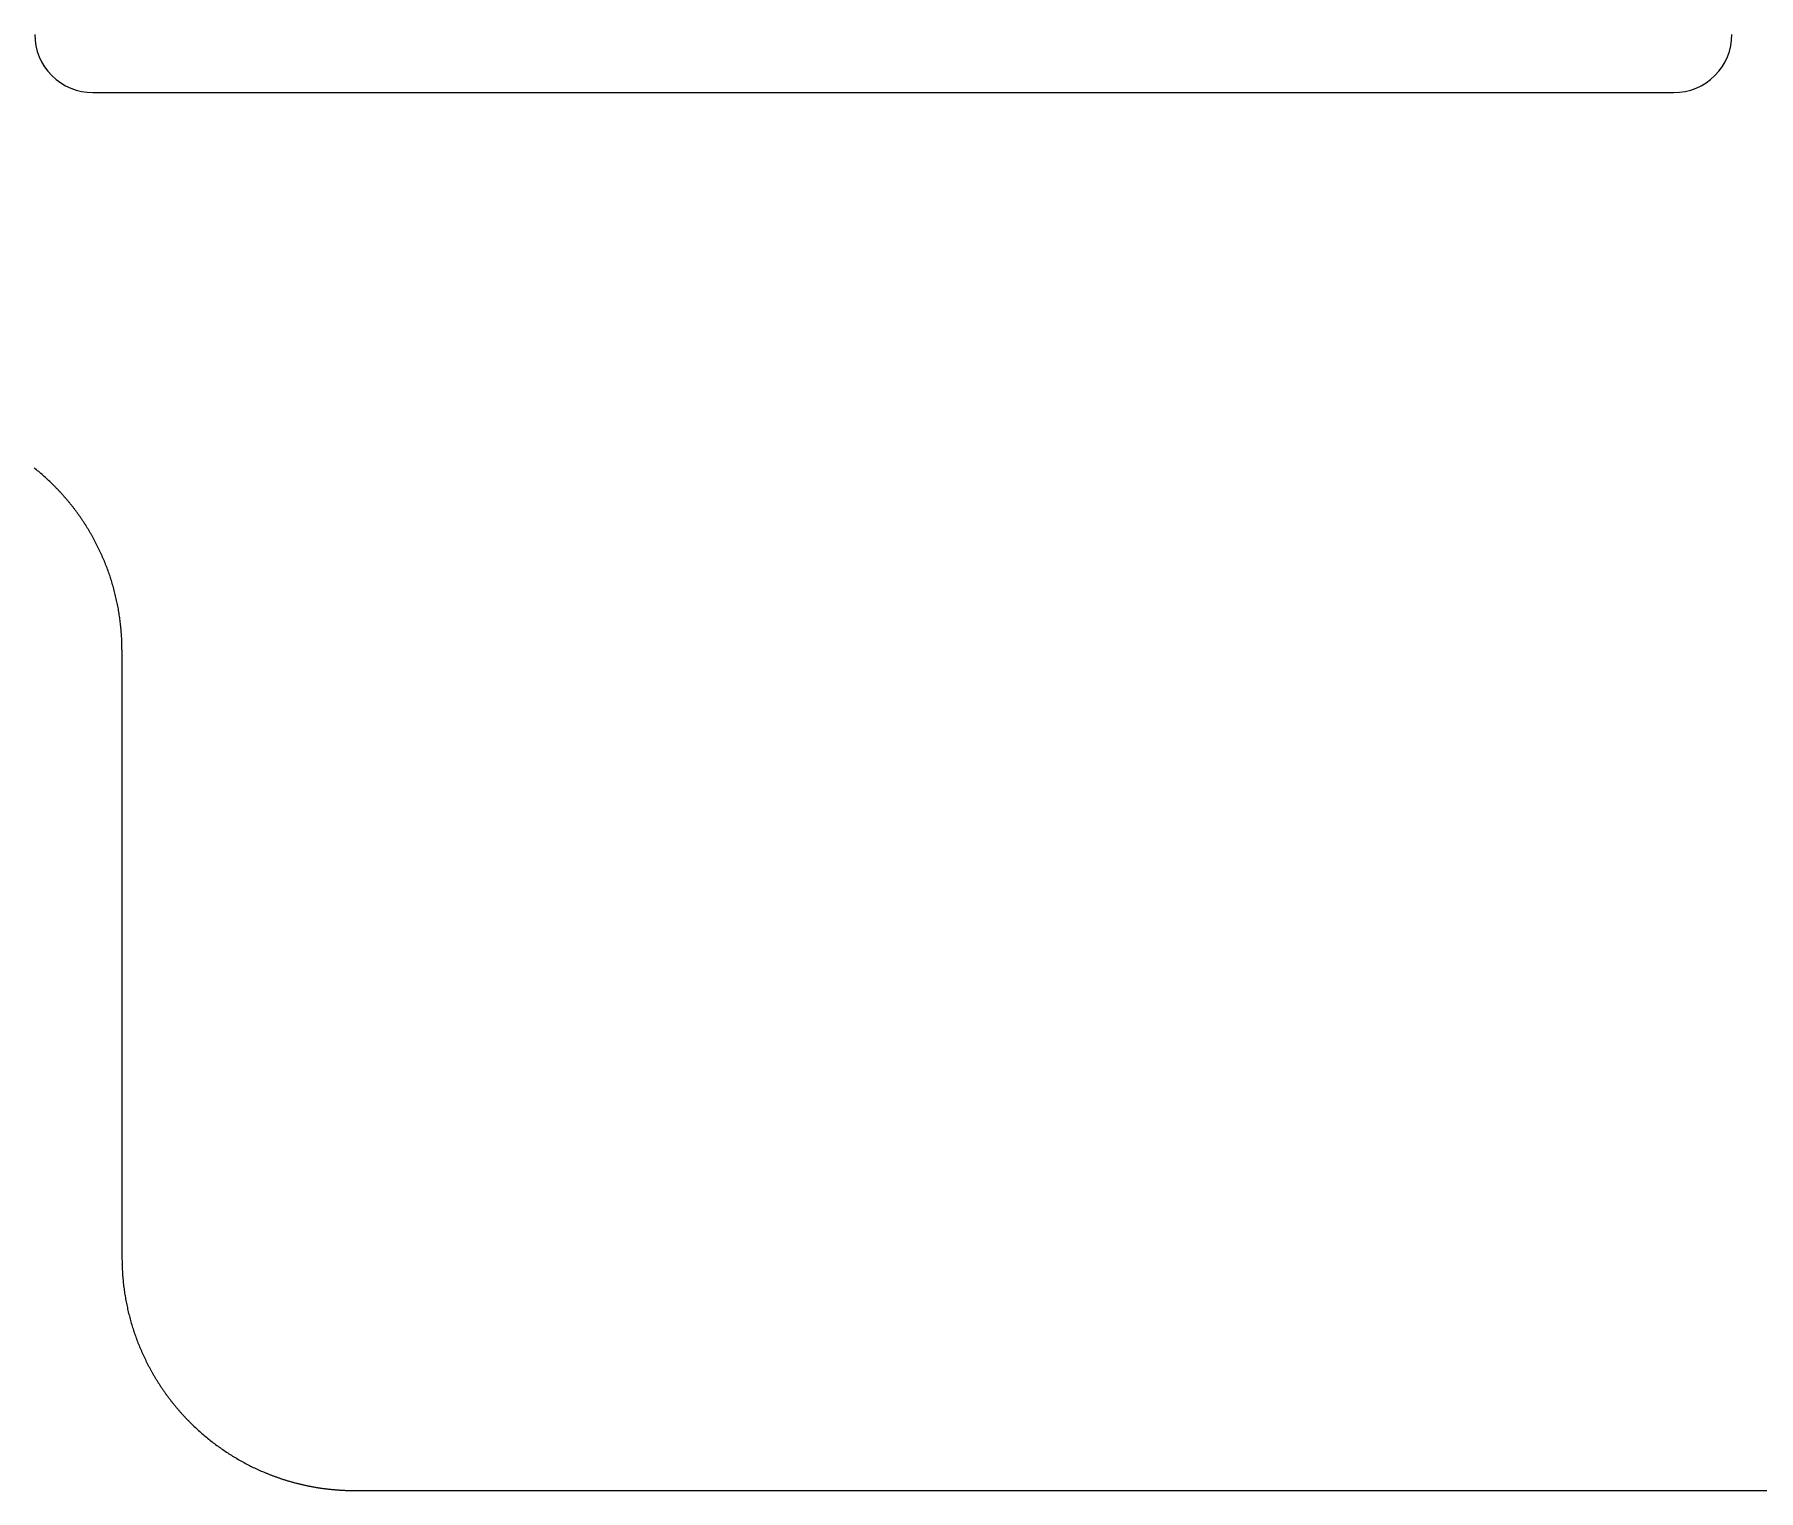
# Model space of a CAD drawing. Header units: millimetres. Extents: x -10 to 277, y -95 to 18.
# Drawn here: x 230.82 to 245.65, y -95.23 to -82.7 of the extents above; entities that cross this region are included whole.
import ezdxf

# ---------------------------------------------------------------- set-up
doc = ezdxf.new("R2010")
doc.units = ezdxf.units.MM
doc.header["$MEASUREMENT"] = 0
doc.layers.add('Edge.Cuts', color=53, linetype='CONTINUOUS')

msp = doc.modelspace()

# ---------------------------------------------------------------- linework, layer by layer
at = {"layer": 'Edge.Cuts', "linetype": 'Continuous'}
for p, q in [((231.325, -83.2), (244.925, -83.2)), ((230.829289, -86.436809), (230.819416, -86.42891)), ((230.839113, -86.44477), (230.829289, -86.436809)), ((230.848885, -86.452794), (230.839113, -86.44477)), ((230.858607, -86.460879), (230.848885, -86.452794)), ((230.868278, -86.469026), (230.858607, -86.460879)), ((230.877898, -86.477234), (230.868278, -86.469026)), ((230.887466, -86.485503), (230.877898, -86.477234)), ((230.896982, -86.493832), (230.887466, -86.485503)), ((230.906445, -86.502222), (230.896982, -86.493832)), ((230.915855, -86.510672), (230.906445, -86.502222)), ((230.925213, -86.519182), (230.915855, -86.510672)), ((230.934517, -86.527751), (230.925213, -86.519182)), ((230.943767, -86.53638), (230.934517, -86.527751)), ((230.952963, -86.545067), (230.943767, -86.53638)), ((230.962104, -86.553813), (230.952963, -86.545067)), ((230.971191, -86.562618), (230.962104, -86.553813)), ((230.980223, -86.57148), (230.971191, -86.562618)), ((230.9892, -86.5804), (230.980223, -86.57148)), ((230.990831, -86.582033), (230.9892, -86.5804)), ((230.995296, -86.586523), (230.990831, -86.582033)), ((230.999746, -86.591025), (230.995296, -86.586523)), ((231.004182, -86.595542), (230.999746, -86.591025)), ((231.008602, -86.600072), (231.004182, -86.595542)), ((231.013009, -86.604616), (231.008602, -86.600072)), ((231.0174, -86.609174), (231.013009, -86.604616)), ((231.021778, -86.613746), (231.0174, -86.609174)), ((231.02614, -86.61833), (231.021778, -86.613746)), ((231.030489, -86.622929), (231.02614, -86.61833)), ((231.034821, -86.627541), (231.030489, -86.622929)), ((231.03914, -86.632167), (231.034821, -86.627541)), ((231.043443, -86.636806), (231.03914, -86.632167)), ((231.047733, -86.641459), (231.043443, -86.636806)), ((231.052006, -86.646125), (231.047733, -86.641459)), ((231.056265, -86.650804), (231.052006, -86.646125)), ((231.060509, -86.655496), (231.056265, -86.650804)), ((231.064738, -86.660203), (231.060509, -86.655496)), ((231.068952, -86.664922), (231.064738, -86.660203)), ((231.073151, -86.669654), (231.068952, -86.664922)), ((231.077335, -86.674399), (231.073151, -86.669654)), ((231.081504, -86.679158), (231.077335, -86.674399)), ((231.085657, -86.683929), (231.081504, -86.679158)), ((231.089796, -86.688714), (231.085657, -86.683929)), ((231.093918, -86.693511), (231.089796, -86.688714)), ((231.098027, -86.698322), (231.093918, -86.693511)), ((231.102119, -86.703145), (231.098027, -86.698322)), ((231.106196, -86.707982), (231.102119, -86.703145)), ((231.110258, -86.71283), (231.106196, -86.707982)), ((231.114304, -86.717693), (231.110258, -86.71283)), ((231.118335, -86.722566), (231.114304, -86.717693)), ((231.122351, -86.727454), (231.118335, -86.722566)), ((231.12635, -86.732353), (231.122351, -86.727454)), ((231.130335, -86.737266), (231.12635, -86.732353)), ((231.134303, -86.74219), (231.130335, -86.737266)), ((231.138256, -86.747128), (231.134303, -86.74219)), ((231.142193, -86.752077), (231.138256, -86.747128)), ((231.146115, -86.75704), (231.142193, -86.752077)), ((231.150021, -86.762014), (231.146115, -86.75704)), ((231.153911, -86.767001), (231.150021, -86.762014)), ((231.157785, -86.771999), (231.153911, -86.767001)), ((231.161644, -86.777011), (231.157785, -86.771999)), ((231.165486, -86.782034), (231.161644, -86.777011)), ((231.169313, -86.787069), (231.165486, -86.782034)), ((231.173123, -86.792116), (231.169313, -86.787069)), ((231.176918, -86.797176), (231.173123, -86.792116)), ((231.180696, -86.802247), (231.176918, -86.797176)), ((231.184459, -86.807331), (231.180696, -86.802247)), ((231.188205, -86.812426), (231.184459, -86.807331)), ((231.191936, -86.817533), (231.188205, -86.812426)), ((231.19565, -86.822652), (231.191936, -86.817533)), ((231.199348, -86.827783), (231.19565, -86.822652)), ((231.203029, -86.832924), (231.199348, -86.827783)), ((231.206695, -86.838079), (231.203029, -86.832924)), ((231.210343, -86.843244), (231.206695, -86.838079)), ((231.213976, -86.848421), (231.210343, -86.843244)), ((231.217592, -86.853609), (231.213976, -86.848421)), ((231.221192, -86.858809), (231.217592, -86.853609)), ((231.224775, -86.86402), (231.221192, -86.858809)), ((231.228343, -86.869243), (231.224775, -86.86402)), ((231.231893, -86.874476), (231.228343, -86.869243)), ((231.235427, -86.879721), (231.231893, -86.874476)), ((231.238944, -86.884977), (231.235427, -86.879721)), ((231.242444, -86.890245), (231.238944, -86.884977)), ((231.245928, -86.895523), (231.242444, -86.890245)), ((231.249396, -86.900813), (231.245928, -86.895523)), ((231.252846, -86.906113), (231.249396, -86.900813)), ((231.25628, -86.911424), (231.252846, -86.906113)), ((231.259696, -86.916746), (231.25628, -86.911424)), ((231.263097, -86.922079), (231.259696, -86.916746)), ((231.26648, -86.927422), (231.263097, -86.922079)), ((231.269846, -86.932777), (231.26648, -86.927422)), ((231.273195, -86.938142), (231.269846, -86.932777)), ((231.276528, -86.943518), (231.273195, -86.938142)), ((231.279843, -86.948904), (231.276528, -86.943518)), ((231.283142, -86.954301), (231.279843, -86.948904)), ((231.286423, -86.959707), (231.283142, -86.954301)), ((231.289687, -86.965125), (231.286423, -86.959707)), ((231.292934, -86.970553), (231.289687, -86.965125)), ((231.296164, -86.975991), (231.292934, -86.970553)), ((231.299376, -86.981439), (231.296164, -86.975991)), ((231.302572, -86.986898), (231.299376, -86.981439)), ((231.30575, -86.992366), (231.302572, -86.986898)), ((231.308911, -86.997845), (231.30575, -86.992366)), ((231.312055, -87.003333), (231.308911, -86.997845)), ((231.315181, -87.008832), (231.312055, -87.003333)), ((231.31829, -87.01434), (231.315181, -87.008832)), ((231.321381, -87.019859), (231.31829, -87.01434)), ((231.324455, -87.025387), (231.321381, -87.019859)), ((231.327512, -87.030925), (231.324455, -87.025387)), ((231.33055, -87.036472), (231.327512, -87.030925)), ((231.333572, -87.042029), (231.33055, -87.036472)), ((231.336576, -87.047596), (231.333572, -87.042029)), ((231.339562, -87.053172), (231.336576, -87.047596)), ((231.34253, -87.058757), (231.339562, -87.053172)), ((231.345482, -87.064353), (231.34253, -87.058757)), ((231.348415, -87.069957), (231.345482, -87.064353)), ((231.35133, -87.07557), (231.348415, -87.069957)), ((231.354228, -87.081193), (231.35133, -87.07557)), ((231.357108, -87.086825), (231.354228, -87.081193)), ((231.35997, -87.092466), (231.357108, -87.086825)), ((231.362815, -87.098116), (231.35997, -87.092466)), ((231.365641, -87.103775), (231.362815, -87.098116)), ((231.36845, -87.109443), (231.365641, -87.103775)), ((231.37124, -87.11512), (231.36845, -87.109443)), ((231.374013, -87.120806), (231.37124, -87.11512)), ((231.376767, -87.1265), (231.374013, -87.120806)), ((231.379504, -87.132203), (231.376767, -87.1265)), ((231.382223, -87.137915), (231.379504, -87.132203)), ((231.384923, -87.143635), (231.382223, -87.137915)), ((231.387606, -87.149364), (231.384923, -87.143635)), ((231.39027, -87.155101), (231.387606, -87.149364)), ((231.392916, -87.160847), (231.39027, -87.155101)), ((231.395544, -87.166601), (231.392916, -87.160847)), ((231.398154, -87.172363), (231.395544, -87.166601)), ((231.400746, -87.178134), (231.398154, -87.172363)), ((231.403319, -87.183912), (231.400746, -87.178134)), ((231.405874, -87.189699), (231.403319, -87.183912)), ((231.408411, -87.195494), (231.405874, -87.189699)), ((231.410929, -87.201297), (231.408411, -87.195494)), ((231.413429, -87.207108), (231.410929, -87.201297)), ((231.415911, -87.212926), (231.413429, -87.207108)), ((231.418374, -87.218753), (231.415911, -87.212926)), ((231.420819, -87.224587), (231.418374, -87.218753)), ((231.423245, -87.230429), (231.420819, -87.224587)), ((231.428042, -87.242135), (231.423245, -87.230429)), ((231.432765, -87.253872), (231.428042, -87.242135)), ((231.437414, -87.265638), (231.432765, -87.253872)), ((231.441988, -87.277433), (231.437414, -87.265638)), ((231.446487, -87.289256), (231.441988, -87.277433)), ((231.450912, -87.301108), (231.446487, -87.289256)), ((231.455261, -87.312987), (231.450912, -87.301108)), ((231.459535, -87.324894), (231.455261, -87.312987)), ((231.463734, -87.336827), (231.459535, -87.324894)), ((231.467857, -87.348786), (231.463734, -87.336827)), ((231.471904, -87.360771), (231.467857, -87.348786)), ((231.475875, -87.372781), (231.471904, -87.360771)), ((231.479771, -87.384815), (231.475875, -87.372781)), ((231.48359, -87.396874), (231.479771, -87.384815)), ((231.487332, -87.408956), (231.48359, -87.396874)), ((231.490998, -87.421062), (231.487332, -87.408956)), ((231.494587, -87.43319), (231.490998, -87.421062)), ((231.4981, -87.445341), (231.494587, -87.43319)), ((231.501535, -87.457513), (231.4981, -87.445341)), ((231.504894, -87.469706), (231.501535, -87.457513)), ((231.508175, -87.48192), (231.504894, -87.469706)), ((231.511379, -87.494154), (231.508175, -87.48192)), ((231.514505, -87.506409), (231.511379, -87.494154)), ((231.517553, -87.518682), (231.514505, -87.506409)), ((231.520524, -87.530974), (231.517553, -87.518682)), ((231.523417, -87.543284), (231.520524, -87.530974)), ((231.526232, -87.555612), (231.523417, -87.543284)), ((231.528969, -87.567958), (231.526232, -87.555612)), ((231.531628, -87.58032), (231.528969, -87.567958)), ((231.534208, -87.592698), (231.531628, -87.58032)), ((231.53671, -87.605093), (231.534208, -87.592698)), ((231.539134, -87.617502), (231.53671, -87.605093)), ((231.541479, -87.629927), (231.539134, -87.617502)), ((231.543745, -87.642366), (231.541479, -87.629927)), ((231.545933, -87.654819), (231.543745, -87.642366)), ((231.548041, -87.667285), (231.545933, -87.654819)), ((231.550071, -87.679764), (231.548041, -87.667285)), ((231.552022, -87.692256), (231.550071, -87.679764)), ((231.553894, -87.70476), (231.552022, -87.692256)), ((231.555686, -87.717275), (231.553894, -87.70476)), ((231.5574, -87.729802), (231.555686, -87.717275)), ((231.559034, -87.742339), (231.5574, -87.729802)), ((231.560589, -87.754886), (231.559034, -87.742339)), ((231.562064, -87.767443), (231.560589, -87.754886)), ((231.56346, -87.780008), (231.562064, -87.767443)), ((231.564777, -87.792583), (231.56346, -87.780008)), ((231.566014, -87.805166), (231.564777, -87.792583)), ((231.567171, -87.817757), (231.566014, -87.805166)), ((231.568249, -87.830355), (231.567171, -87.817757)), ((231.569247, -87.84296), (231.568249, -87.830355)), ((231.570166, -87.855572), (231.569247, -87.84296)), ((231.571004, -87.86819), (231.570166, -87.855572)), ((231.571763, -87.880813), (231.571004, -87.86819)), ((231.572442, -87.893441), (231.571763, -87.880813)), ((231.573042, -87.906074), (231.572442, -87.893441)), ((231.573561, -87.918711), (231.573042, -87.906074)), ((231.574001, -87.931352), (231.573561, -87.918711)), ((231.57436, -87.943997), (231.574001, -87.931352)), ((231.57464, -87.956644), (231.57436, -87.943997)), ((231.57484, -87.969294), (231.57464, -87.956644)), ((231.57496, -87.981946), (231.57484, -87.969294)), ((231.575, -87.9946), (231.57496, -87.981946)), ((231.575, -87.9946), (231.575, -93.226)), ((231.575, -93.226), (231.57504, -93.238654)), ((231.57504, -93.238654), (231.57516, -93.251306)), ((231.57516, -93.251306), (231.57536, -93.263956)), ((231.57536, -93.263956), (231.57564, -93.276603)), ((231.57564, -93.276603), (231.575999, -93.289248)), ((231.575999, -93.289248), (231.576439, -93.301889)), ((231.576439, -93.301889), (231.576958, -93.314526)), ((231.576958, -93.314526), (231.577558, -93.327159)), ((231.577558, -93.327159), (231.578237, -93.339787)), ((231.578237, -93.339787), (231.578996, -93.35241)), ((231.578996, -93.35241), (231.579834, -93.365028)), ((231.579834, -93.365028), (231.580753, -93.37764)), ((231.580753, -93.37764), (231.581751, -93.390245)), ((231.581751, -93.390245), (231.582829, -93.402843)), ((231.582829, -93.402843), (231.583986, -93.415434)), ((231.583986, -93.415434), (231.585223, -93.428017)), ((231.585223, -93.428017), (231.58654, -93.440592)), ((231.58654, -93.440592), (231.587936, -93.453157)), ((231.587936, -93.453157), (231.589411, -93.465714)), ((231.589411, -93.465714), (231.590966, -93.478261)), ((231.590966, -93.478261), (231.5926, -93.490798)), ((231.5926, -93.490798), (231.594314, -93.503325)), ((231.594314, -93.503325), (231.596106, -93.51584)), ((231.596106, -93.51584), (231.597978, -93.528344)), ((231.597978, -93.528344), (231.599929, -93.540836)), ((231.599929, -93.540836), (231.601959, -93.553315)), ((231.601959, -93.553315), (231.604067, -93.565781)), ((231.604067, -93.565781), (231.606255, -93.578234)), ((231.606255, -93.578234), (231.608521, -93.590673)), ((231.608521, -93.590673), (231.610866, -93.603098)), ((231.610866, -93.603098), (231.61329, -93.615507)), ((231.61329, -93.615507), (231.615792, -93.627902)), ((231.615792, -93.627902), (231.618372, -93.64028)), ((231.618372, -93.64028), (231.621031, -93.652642)), ((231.621031, -93.652642), (231.623768, -93.664988)), ((231.623768, -93.664988), (231.626583, -93.677316)), ((231.626583, -93.677316), (231.629476, -93.689626)), ((231.629476, -93.689626), (231.632447, -93.701918)), ((231.632447, -93.701918), (231.635495, -93.714191)), ((231.635495, -93.714191), (231.638621, -93.726446)), ((231.638621, -93.726446), (231.641825, -93.73868)), ((231.641825, -93.73868), (231.645106, -93.750894)), ((231.645106, -93.750894), (231.648465, -93.763087)), ((231.648465, -93.763087), (231.6519, -93.775259)), ((231.6519, -93.775259), (231.655413, -93.78741)), ((231.655413, -93.78741), (231.659002, -93.799538)), ((231.659002, -93.799538), (231.662668, -93.811644)), ((231.662668, -93.811644), (231.66641, -93.823726)), ((231.66641, -93.823726), (231.670229, -93.835785)), ((231.670229, -93.835785), (231.674125, -93.847819)), ((231.674125, -93.847819), (231.678096, -93.859829)), ((231.678096, -93.859829), (231.682143, -93.871814)), ((231.682143, -93.871814), (231.686266, -93.883773)), ((231.686266, -93.883773), (231.690465, -93.895706)), ((231.690465, -93.895706), (231.694739, -93.907613)), ((231.694739, -93.907613), (231.699088, -93.919492)), ((231.699088, -93.919492), (231.703513, -93.931344)), ((231.703513, -93.931344), (231.708012, -93.943167)), ((231.708012, -93.943167), (231.712586, -93.954962)), ((231.712586, -93.954962), (231.717235, -93.966728)), ((231.717235, -93.966728), (231.721958, -93.978465)), ((231.721958, -93.978465), (231.726755, -93.990171)), ((231.726755, -93.990171), (231.729181, -93.996013)), ((231.729181, -93.996013), (231.731626, -94.001847)), ((231.731626, -94.001847), (231.734089, -94.007674)), ((231.734089, -94.007674), (231.736571, -94.013492)), ((231.736571, -94.013492), (231.739071, -94.019303)), ((231.739071, -94.019303), (231.741589, -94.025106)), ((231.741589, -94.025106), (231.744126, -94.030901)), ((231.744126, -94.030901), (231.746681, -94.036688)), ((231.746681, -94.036688), (231.749254, -94.042466)), ((231.749254, -94.042466), (231.751846, -94.048237)), ((231.751846, -94.048237), (231.754456, -94.053999)), ((231.754456, -94.053999), (231.757084, -94.059753)), ((231.757084, -94.059753), (231.75973, -94.065499)), ((231.75973, -94.065499), (231.762394, -94.071236)), ((231.762394, -94.071236), (231.765077, -94.076965)), ((231.765077, -94.076965), (231.767777, -94.082685)), ((231.767777, -94.082685), (231.770496, -94.088397)), ((231.770496, -94.088397), (231.773233, -94.0941)), ((231.773233, -94.0941), (231.775987, -94.099794)), ((231.775987, -94.099794), (231.77876, -94.10548)), ((231.77876, -94.10548), (231.78155, -94.111157)), ((231.78155, -94.111157), (231.784359, -94.116825)), ((231.784359, -94.116825), (231.787185, -94.122484)), ((231.787185, -94.122484), (231.79003, -94.128134)), ((231.79003, -94.128134), (231.792892, -94.133775)), ((231.792892, -94.133775), (231.795772, -94.139407)), ((231.795772, -94.139407), (231.79867, -94.14503)), ((231.79867, -94.14503), (231.801585, -94.150643)), ((231.801585, -94.150643), (231.804518, -94.156247)), ((231.804518, -94.156247), (231.80747, -94.161843)), ((231.80747, -94.161843), (231.810438, -94.167428)), ((231.810438, -94.167428), (231.813424, -94.173004)), ((231.813424, -94.173004), (231.816428, -94.178571)), ((231.816428, -94.178571), (231.81945, -94.184128)), ((231.81945, -94.184128), (231.822488, -94.189675)), ((231.822488, -94.189675), (231.825545, -94.195213)), ((231.825545, -94.195213), (231.828619, -94.200741)), ((231.828619, -94.200741), (231.83171, -94.20626)), ((231.83171, -94.20626), (231.834819, -94.211768)), ((231.834819, -94.211768), (231.837945, -94.217267)), ((231.837945, -94.217267), (231.841089, -94.222755)), ((231.841089, -94.222755), (231.84425, -94.228234)), ((231.84425, -94.228234), (231.847428, -94.233702)), ((231.847428, -94.233702), (231.850624, -94.239161)), ((231.850624, -94.239161), (231.853836, -94.244609)), ((231.853836, -94.244609), (231.857066, -94.250047)), ((231.857066, -94.250047), (231.860313, -94.255475)), ((231.860313, -94.255475), (231.863577, -94.260893)), ((231.863577, -94.260893), (231.866858, -94.266299)), ((231.866858, -94.266299), (231.870157, -94.271696)), ((231.870157, -94.271696), (231.873472, -94.277082)), ((231.873472, -94.277082), (231.876805, -94.282458)), ((231.876805, -94.282458), (231.880154, -94.287823)), ((231.880154, -94.287823), (231.88352, -94.293178)), ((231.88352, -94.293178), (231.886903, -94.298521)), ((231.886903, -94.298521), (231.890304, -94.303854)), ((231.890304, -94.303854), (231.89372, -94.309176)), ((231.89372, -94.309176), (231.897154, -94.314487)), ((231.897154, -94.314487), (231.900604, -94.319787)), ((231.900604, -94.319787), (231.904072, -94.325077)), ((231.904072, -94.325077), (231.907556, -94.330355)), ((231.907556, -94.330355), (231.911056, -94.335623)), ((231.911056, -94.335623), (231.914573, -94.340879)), ((231.914573, -94.340879), (231.918107, -94.346124)), ((231.918107, -94.346124), (231.921657, -94.351357)), ((231.921657, -94.351357), (231.925225, -94.35658)), ((231.925225, -94.35658), (231.928808, -94.361791)), ((231.928808, -94.361791), (231.932408, -94.366991)), ((231.932408, -94.366991), (231.936024, -94.372179)), ((231.936024, -94.372179), (231.939657, -94.377356)), ((231.939657, -94.377356), (231.943305, -94.382521)), ((231.943305, -94.382521), (231.946971, -94.387676)), ((231.946971, -94.387676), (231.950652, -94.392817)), ((231.950652, -94.392817), (231.95435, -94.397948)), ((231.95435, -94.397948), (231.958064, -94.403067)), ((231.958064, -94.403067), (231.961795, -94.408174)), ((231.961795, -94.408174), (231.965541, -94.413269)), ((231.965541, -94.413269), (231.969304, -94.418353)), ((231.969304, -94.418353), (231.973082, -94.423424)), ((231.973082, -94.423424), (231.976877, -94.428484)), ((231.976877, -94.428484), (231.980687, -94.433531)), ((231.980687, -94.433531), (231.984514, -94.438566)), ((231.984514, -94.438566), (231.988356, -94.443589)), ((231.988356, -94.443589), (231.992215, -94.448601)), ((231.992215, -94.448601), (231.996089, -94.453599)), ((231.996089, -94.453599), (231.999979, -94.458586)), ((231.999979, -94.458586), (232.003885, -94.46356)), ((232.003885, -94.46356), (232.007807, -94.468523)), ((232.007807, -94.468523), (232.011744, -94.473472)), ((232.011744, -94.473472), (232.015697, -94.47841)), ((232.015697, -94.47841), (232.019665, -94.483334)), ((232.019665, -94.483334), (232.02365, -94.488247)), ((232.02365, -94.488247), (232.027649, -94.493146)), ((232.027649, -94.493146), (232.031665, -94.498034)), ((232.031665, -94.498034), (232.035696, -94.502907)), ((232.035696, -94.502907), (232.039742, -94.50777)), ((232.039742, -94.50777), (232.043804, -94.512618)), ((232.043804, -94.512618), (232.047881, -94.517455)), ((232.047881, -94.517455), (232.051973, -94.522278)), ((232.051973, -94.522278), (232.056082, -94.527089)), ((232.056082, -94.527089), (232.060204, -94.531886)), ((232.060204, -94.531886), (232.064343, -94.536671)), ((232.064343, -94.536671), (232.068496, -94.541442)), ((232.068496, -94.541442), (232.072665, -94.546201)), ((232.072665, -94.546201), (232.076849, -94.550946)), ((232.076849, -94.550946), (232.081048, -94.555678)), ((232.081048, -94.555678), (232.085262, -94.560397)), ((232.085262, -94.560397), (232.089491, -94.565104)), ((232.089491, -94.565104), (232.093735, -94.569796)), ((232.093735, -94.569796), (232.097994, -94.574475)), ((232.097994, -94.574475), (232.102267, -94.579141)), ((232.102267, -94.579141), (232.106557, -94.583794)), ((232.106557, -94.583794), (232.11086, -94.588433)), ((232.11086, -94.588433), (232.115179, -94.593059)), ((232.115179, -94.593059), (232.119511, -94.597671)), ((232.119511, -94.597671), (232.12386, -94.60227)), ((232.12386, -94.60227), (232.128222, -94.606854)), ((232.128222, -94.606854), (232.1326, -94.611426)), ((232.1326, -94.611426), (232.136991, -94.615984)), ((232.136991, -94.615984), (232.141398, -94.620528)), ((232.141398, -94.620528), (232.145818, -94.625058)), ((232.145818, -94.625058), (232.150254, -94.629575)), ((232.150254, -94.629575), (232.154704, -94.634077)), ((232.154704, -94.634077), (232.159169, -94.638567)), ((232.159169, -94.638567), (232.1608, -94.6402)), ((232.1608, -94.6402), (232.169777, -94.64912)), ((232.169777, -94.64912), (232.178809, -94.657982)), ((232.178809, -94.657982), (232.187896, -94.666787)), ((232.187896, -94.666787), (232.197037, -94.675533)), ((232.197037, -94.675533), (232.206233, -94.68422)), ((232.206233, -94.68422), (232.215483, -94.692849)), ((232.215483, -94.692849), (232.224787, -94.701418)), ((232.224787, -94.701418), (232.234145, -94.709928)), ((232.234145, -94.709928), (232.243555, -94.718378)), ((232.243555, -94.718378), (232.253018, -94.726768)), ((232.253018, -94.726768), (232.262534, -94.735097)), ((232.262534, -94.735097), (232.272102, -94.743366)), ((232.272102, -94.743366), (232.281722, -94.751574)), ((232.281722, -94.751574), (232.291393, -94.759721)), ((232.291393, -94.759721), (232.301115, -94.767806)), ((232.301115, -94.767806), (232.310887, -94.77583)), ((232.310887, -94.77583), (232.320711, -94.783791)), ((232.320711, -94.783791), (232.330584, -94.79169)), ((232.330584, -94.79169), (232.340507, -94.799526)), ((232.340507, -94.799526), (232.350479, -94.8073)), ((232.350479, -94.8073), (232.3605, -94.81501)), ((232.3605, -94.81501), (232.370569, -94.822656)), ((232.370569, -94.822656), (232.380687, -94.830239)), ((232.380687, -94.830239), (232.390852, -94.837757)), ((232.390852, -94.837757), (232.401065, -94.845211)), ((232.401065, -94.845211), (232.411325, -94.852601)), ((232.411325, -94.852601), (232.421632, -94.859925)), ((232.421632, -94.859925), (232.431984, -94.867184)), ((232.431984, -94.867184), (232.442383, -94.874378)), ((232.442383, -94.874378), (232.452827, -94.881506)), ((232.452827, -94.881506), (232.463316, -94.888567)), ((232.463316, -94.888567), (232.47385, -94.895563)), ((232.47385, -94.895563), (232.484428, -94.902491)), ((232.484428, -94.902491), (232.495049, -94.909353)), ((232.495049, -94.909353), (232.505714, -94.916148)), ((232.505714, -94.916148), (232.516422, -94.922875)), ((232.516422, -94.922875), (232.527173, -94.929534)), ((232.527173, -94.929534), (232.537966, -94.936126)), ((232.537966, -94.936126), (232.5488, -94.942649)), ((232.5488, -94.942649), (232.559676, -94.949104)), ((232.559676, -94.949104), (232.570592, -94.95549)), ((232.570592, -94.95549), (232.581549, -94.961806)), ((232.581549, -94.961806), (232.592546, -94.968054)), ((232.592546, -94.968054), (232.603583, -94.974232)), ((232.603583, -94.974232), (232.614658, -94.98034)), ((232.614658, -94.98034), (232.625772, -94.986379)), ((232.625772, -94.986379), (232.636925, -94.992347)), ((232.636925, -94.992347), (232.648115, -94.998244)), ((232.648115, -94.998244), (232.659342, -95.004071)), ((232.659342, -95.004071), (232.670606, -95.009826)), ((232.670606, -95.009826), (232.681907, -95.015511)), ((232.681907, -95.015511), (232.693243, -95.021124)), ((232.693243, -95.021124), (232.704615, -95.026665)), ((232.704615, -95.026665), (232.716022, -95.032134)), ((232.716022, -95.032134), (232.727463, -95.037531)), ((232.727463, -95.037531), (232.738939, -95.042856)), ((232.738939, -95.042856), (232.750448, -95.048108)), ((232.750448, -95.048108), (232.76199, -95.053287)), ((232.76199, -95.053287), (232.773564, -95.058394)), ((232.773564, -95.058394), (232.785171, -95.063427)), ((232.785171, -95.063427), (232.79681, -95.068386)), ((232.79681, -95.068386), (232.80848, -95.073272)), ((232.80848, -95.073272), (232.814326, -95.075687)), ((232.814326, -95.075687), (232.82018, -95.078084)), ((232.82018, -95.078084), (232.826042, -95.080462)), ((232.826042, -95.080462), (232.831911, -95.082822)), ((232.831911, -95.082822), (232.837787, -95.085163)), ((232.837787, -95.085163), (232.843671, -95.087486)), ((232.843671, -95.087486), (232.849562, -95.08979)), ((232.849562, -95.08979), (232.855461, -95.092075)), ((232.855461, -95.092075), (232.861367, -95.094342)), ((232.861367, -95.094342), (232.867279, -95.09659)), ((232.867279, -95.09659), (232.873199, -95.098819)), ((232.873199, -95.098819), (232.879126, -95.101029)), ((232.879126, -95.101029), (232.88506, -95.103221)), ((232.88506, -95.103221), (232.891001, -95.105394)), ((232.891001, -95.105394), (232.896948, -95.107548)), ((232.896948, -95.107548), (232.902903, -95.109684)), ((232.902903, -95.109684), (232.908864, -95.1118)), ((232.908864, -95.1118), (232.914832, -95.113898)), ((232.914832, -95.113898), (232.920806, -95.115976)), ((232.920806, -95.115976), (232.926787, -95.118036)), ((232.926787, -95.118036), (232.932774, -95.120077)), ((232.932774, -95.120077), (232.938768, -95.122099)), ((232.938768, -95.122099), (232.944768, -95.124102)), ((232.944768, -95.124102), (232.950774, -95.126086)), ((232.950774, -95.126086), (232.956786, -95.128051)), ((232.956786, -95.128051), (232.962805, -95.129997)), ((232.962805, -95.129997), (232.96883, -95.131924)), ((232.96883, -95.131924), (232.974861, -95.133832)), ((232.974861, -95.133832), (232.980897, -95.135721)), ((232.980897, -95.135721), (232.98694, -95.13759)), ((232.98694, -95.13759), (232.992989, -95.139441)), ((232.992989, -95.139441), (232.999043, -95.141272)), ((232.999043, -95.141272), (233.005103, -95.143085)), ((233.005103, -95.143085), (233.011169, -95.144878)), ((233.011169, -95.144878), (233.01724, -95.146651)), ((233.01724, -95.146651), (233.023317, -95.148406)), ((233.023317, -95.148406), (233.0294, -95.150141)), ((233.0294, -95.150141), (233.035488, -95.151858)), ((233.035488, -95.151858), (233.04158, -95.153554)), ((233.04158, -95.153554), (233.047679, -95.155232)), ((233.047679, -95.155232), (233.053783, -95.15689)), ((233.053783, -95.15689), (233.059892, -95.158529)), ((233.059892, -95.158529), (233.066005, -95.160149)), ((233.066005, -95.160149), (233.072125, -95.161749)), ((233.072125, -95.161749), (233.078249, -95.16333)), ((233.078249, -95.16333), (233.084378, -95.164891)), ((233.084378, -95.164891), (233.090511, -95.166433)), ((233.090511, -95.166433), (233.09665, -95.167956)), ((233.09665, -95.167956), (233.102793, -95.169459)), ((233.102793, -95.169459), (233.108942, -95.170943)), ((233.108942, -95.170943), (233.115094, -95.172407)), ((233.115094, -95.172407), (233.121252, -95.173852)), ((233.121252, -95.173852), (233.127413, -95.175277)), ((233.127413, -95.175277), (233.13358, -95.176683)), ((233.13358, -95.176683), (233.13975, -95.17807)), ((233.13975, -95.17807), (233.145925, -95.179436)), ((233.145925, -95.179436), (233.152104, -95.180784)), ((233.152104, -95.180784), (233.158288, -95.182111)), ((233.158288, -95.182111), (233.164475, -95.183419)), ((233.164475, -95.183419), (233.170667, -95.184708)), ((233.170667, -95.184708), (233.176862, -95.185977)), ((233.176862, -95.185977), (233.183062, -95.187226)), ((233.183062, -95.187226), (233.189265, -95.188456)), ((233.189265, -95.188456), (233.195472, -95.189666)), ((233.195472, -95.189666), (233.201683, -95.190856)), ((233.201683, -95.190856), (233.207898, -95.192027)), ((233.207898, -95.192027), (233.214116, -95.193178)), ((233.214116, -95.193178), (233.220339, -95.194309)), ((233.220339, -95.194309), (233.226564, -95.195421)), ((233.226564, -95.195421), (233.232793, -95.196513)), ((233.232793, -95.196513), (233.239025, -95.197585)), ((233.239025, -95.197585), (233.245261, -95.198638)), ((233.245261, -95.198638), (233.2515, -95.199671)), ((233.2515, -95.199671), (233.257742, -95.200684)), ((233.257742, -95.200684), (233.263987, -95.201677)), ((233.263987, -95.201677), (233.270236, -95.202651)), ((233.270236, -95.202651), (233.276488, -95.203604)), ((233.276488, -95.203604), (233.282743, -95.204538)), ((233.282743, -95.204538), (233.289, -95.205452)), ((233.289, -95.205452), (233.295261, -95.206347)), ((233.295261, -95.206347), (233.301523, -95.207221)), ((233.301523, -95.207221), (233.30779, -95.208076)), ((233.30779, -95.208076), (233.314058, -95.208911)), ((233.314058, -95.208911), (233.32033, -95.209726)), ((233.32033, -95.209726), (233.326603, -95.210522)), ((233.326603, -95.210522), (233.33288, -95.211297)), ((233.33288, -95.211297), (233.339159, -95.212053)), ((233.339159, -95.212053), (233.345441, -95.212788)), ((233.345441, -95.212788), (233.351724, -95.213504)), ((233.351724, -95.213504), (233.35801, -95.2142)), ((233.35801, -95.2142), (233.364298, -95.214876)), ((233.364298, -95.214876), (233.370589, -95.215532)), ((233.370589, -95.215532), (233.376881, -95.216169)), ((233.376881, -95.216169), (233.383176, -95.216785)), ((233.383176, -95.216785), (233.389472, -95.217381)), ((233.389472, -95.217381), (233.395771, -95.217958)), ((233.395771, -95.217958), (233.40207, -95.218515)), ((233.40207, -95.218515), (233.408373, -95.219051)), ((233.408373, -95.219051), (233.414677, -95.219568)), ((233.414677, -95.219568), (233.420983, -95.220065)), ((233.420983, -95.220065), (233.42729, -95.220542)), ((233.42729, -95.220542), (233.4336, -95.220999)), ((233.4336, -95.220999), (233.439909, -95.221436)), ((233.439909, -95.221436), (233.446222, -95.221853)), ((233.446222, -95.221853), (233.452535, -95.22225)), ((233.452535, -95.22225), (233.45885, -95.222627)), ((233.45885, -95.222627), (233.465166, -95.222984)), ((233.465166, -95.222984), (233.471484, -95.223322)), ((233.471484, -95.223322), (233.477802, -95.223639)), ((233.477802, -95.223639), (233.484123, -95.223936)), ((233.484123, -95.223936), (233.490443, -95.224213)), ((233.490443, -95.224213), (233.496765, -95.224471)), ((233.496765, -95.224471), (233.503088, -95.224708)), ((233.503088, -95.224708), (233.509412, -95.224925)), ((233.509412, -95.224925), (233.515736, -95.225123)), ((233.515736, -95.225123), (233.522063, -95.2253)), ((233.522063, -95.2253), (233.528388, -95.225457)), ((233.528388, -95.225457), (233.534716, -95.225595)), ((233.534716, -95.225595), (233.541043, -95.225712)), ((233.541043, -95.225712), (233.547373, -95.225809)), ((233.547373, -95.225809), (233.553701, -95.225887)), ((233.553701, -95.225887), (233.560031, -95.225944)), ((233.560031, -95.225944), (233.56636, -95.225981)), ((233.56636, -95.225981), (233.572692, -95.225999)), ((233.572692, -95.225999), (233.575, -95.226)), ((233.575, -95.226), (250.2834, -95.226))]:
    msp.add_line(p, q, dxfattribs=at)
at = {"layer": 'Edge.Cuts'}
for centre, radius, start, end in [((231.325022, -82.700041), 0.499959, 179.9953019, 269.9974788), ((244.925022, -82.700041), 0.499978, 269.9974788, 0.0046985)]:
    msp.add_arc(centre, radius, start, end, dxfattribs=at)

doc.saveas('drawing.dxf')
